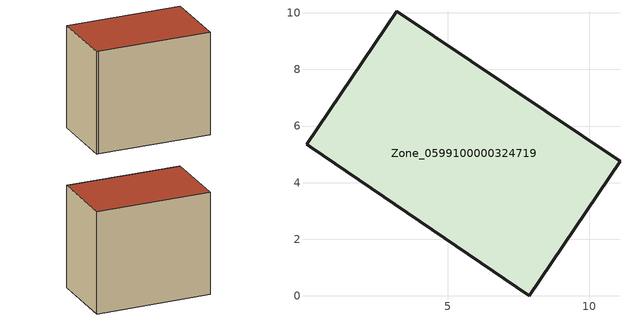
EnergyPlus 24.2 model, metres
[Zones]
Zone_0599100000324719
 floor ground (C_G): 0.15,5.27 0.02,5.35 3.2,10.06 11.09,4.75 7.88,0 z1.42
 wall outside (C_F): 11.09,4.75 3.2,10.06 0.02,5.35 0.15,5.27 7.88,0 11.09,4.75 z1.42:9.9
 roof outside (C_R): 0.02,5.35 0.15,5.27 7.88,0 11.09,4.75 3.2,10.06 z9.9
[BUILDING]
Pand.0599100000324719: North Axis=0; Terrain=City; Loads Convergence Tolerance Value=0.04; Temperature Convergence Tolerance Value=0.4; Solar Distribution=FullExterior; Maximum Number of Warmup Days=25; Minimum Number of Warmup Days=1
[Site:Location]
Rotterdam.The.Hague.AP_ZH_NLD Design_Conditions: Latitude=51.96; Longitude=4.45; Time Zone=1; Elevation=-4.5
[SITE:GROUNDTEMPERATURE:BUILDINGSURFACE]
18, 18, 18, 18, 18, 18, 18, 18, 18, 18, 18, 18
[MATERIAL] Thermal Absorptance=0.9; Solar Absorptance=0.7; Visible Absorptance=0.7
Name | Roughness | Thickness | Conductivity | Density | Specific Heat
G.TI.1975-1991 | MediumSmooth | 0.15 | 0.288461 | 540 | 1210
F.TI.1975-1991 | Rough | 0.3 | 0.230769 | 1920 | 840
R.TI.1975-1991 | MediumRough | 0.2 | 0.153846 | 1500 | 1000
[CONSTRUCTION]
C_G: G.TI.1975-1991
C_F: F.TI.1975-1991
C_R: R.TI.1975-1991
[ZONE]
Zone_0599100000324719: Type=1; Multiplier=1; Ceiling Height=Autocalculate; Volume=Autocalculate; Floor Area=autocalculate; Part of Total Floor Area=Yes
[ZONEINFILTRATION:DESIGNFLOWRATE]
Infil_Zone_0599100000324719: Zone or ZoneList or Space or SpaceList=Zone_0599100000324719; Schedule=AlwaysOn; Design Flow Rate Calculation Method=Flow/Area; Flow Rate per Floor Area=0.003; Constant Term Coefficient=1; Temperature Term Coefficient=0; Velocity Term Coefficient=0; Velocity Squared Term Coefficient=0
[HVACTEMPLATE:ZONE:IDEALLOADSAIRSYSTEM]
Zone_0599100000324719: Maximum Heating Supply Air Temperature=50; Minimum Cooling Supply Air Temperature=13; Maximum Heating Supply Air Humidity Ratio=0.0156; Minimum Cooling Supply Air Humidity Ratio=0.0077; Heating Limit=NoLimit; Cooling Limit=NoLimit; Dehumidification Control Type=ConstantSensibleHeatRatio; Cooling Sensible Heat Ratio=0.7; Dehumidification Setpoint=60; Humidification Control Type=None; Humidification Setpoint=30; Outdoor Air Method=None; Outdoor Air Flow Rate per Person=0.00944; Outdoor Air Flow Rate per Zone Floor Area=0; Outdoor Air Flow Rate per Zone=0; Demand Controlled Ventilation Type=None; Outdoor Air Economizer Type=NoEconomizer; Heat Recovery Type=None; Sensible Heat Recovery Effectiveness=0.7; Latent Heat Recovery Effectiveness=0.65
[ZONECONTROL:THERMOSTAT]
ThermostatControl_Zone_0599100000324719: Zone or ZoneList=Zone_0599100000324719; Control Type Schedule=DualSetpointControlType; Control 1=Thermostat_Zone_0599100000324719; Temperature Difference Between Cutout And Setpoint=0
[THERMOSTATSETPOINT:DUALSETPOINT]
Thermostat_Zone_0599100000324719: Heating Setpoint Temperature Schedule=HeatingSetpoint_Zone_0599100000324719; Cooling Setpoint Temperature Schedule=CoolingSetpoint_Zone_0599100000324719
[SCHEDULE:COMPACT]
HeatingSetpoint_Zone_0599100000324719: Through: 12/31, For: AllDays, Until: 24:00, 21
CoolingSetpoint_Zone_0599100000324719: Through: 12/31, For: AllDays, Until: 24:00, 24
DualSetpointControlType: Through: 12/31, For: AllDays, Until: 24:00, 4
AlwaysOn: Through: 12/31, For: AllDays, Until: 24:00, 1
